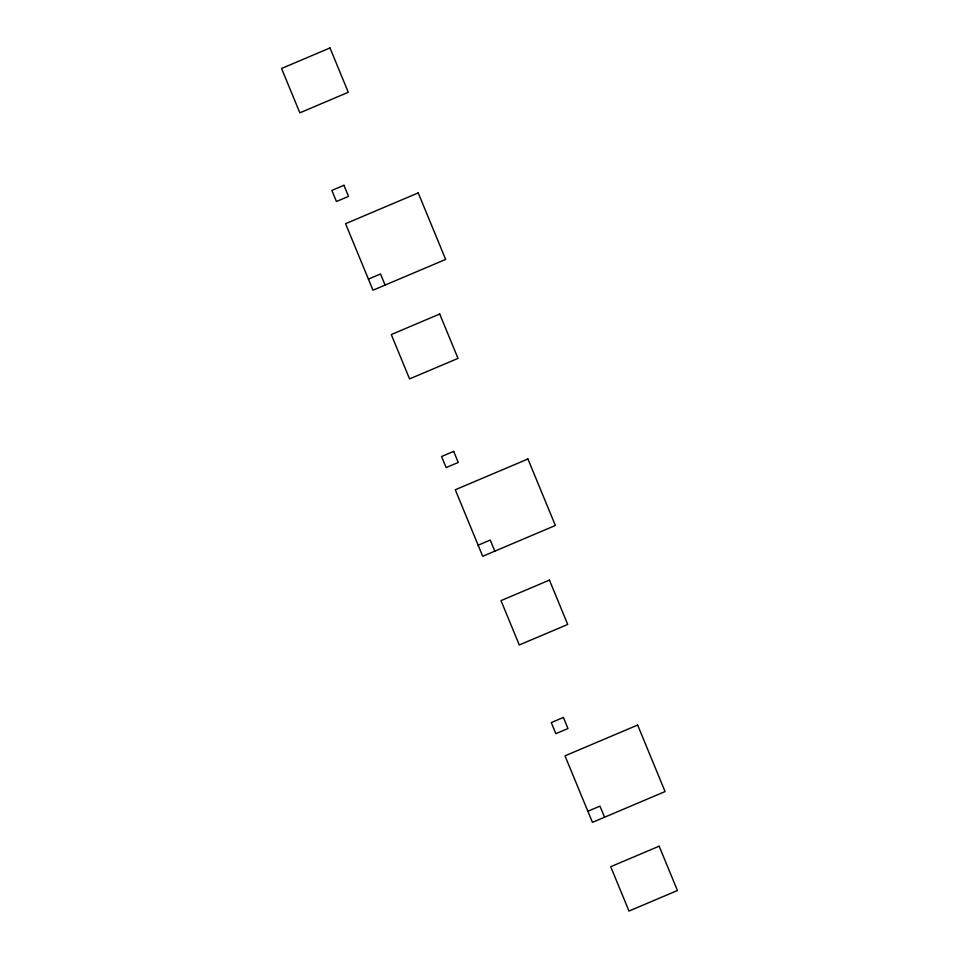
<?xml version="1.0" encoding="UTF-8"?>
<svg xmlns="http://www.w3.org/2000/svg" width="959" height="959" viewBox="0 0 959 959"><rect width="100%" height="100%" fill="white"/><g stroke="black" fill="none" stroke-linecap="round" stroke-linejoin="round"><path stroke-width="1.44" d="M368.424 279.117L380.531 273.986L385.098 285.075M478.145 545.192L490.253 540.061L494.82 551.149M587.855 811.266L599.962 806.135L604.542 817.224M330.004 47.95L281.562 68.473L299.843 112.826L348.285 92.292L330.004 47.95M343.957 185.291L331.85 190.421L336.417 201.51L348.525 196.379L343.957 185.291M418.22 192.903L345.564 223.687L372.991 290.205L445.647 259.421L418.22 192.903M439.713 314.025L391.284 334.547L409.565 378.901L458.006 358.378L439.713 314.025M453.679 451.377L441.572 456.508L446.139 467.584L458.246 462.454L453.679 451.377M527.929 458.977L455.285 489.761L482.713 556.28L555.369 525.496L527.929 458.977M549.435 580.099L500.994 600.622L519.287 644.975L567.716 624.453L549.435 580.099M563.389 717.452L551.281 722.583L555.86 733.671L567.968 728.54L563.389 717.452M637.651 725.052L564.995 755.836L592.434 822.354L665.078 791.571L637.651 725.052M659.157 846.174L610.715 866.708L628.996 911.05L677.438 890.527L659.157 846.174"/></g></svg>
